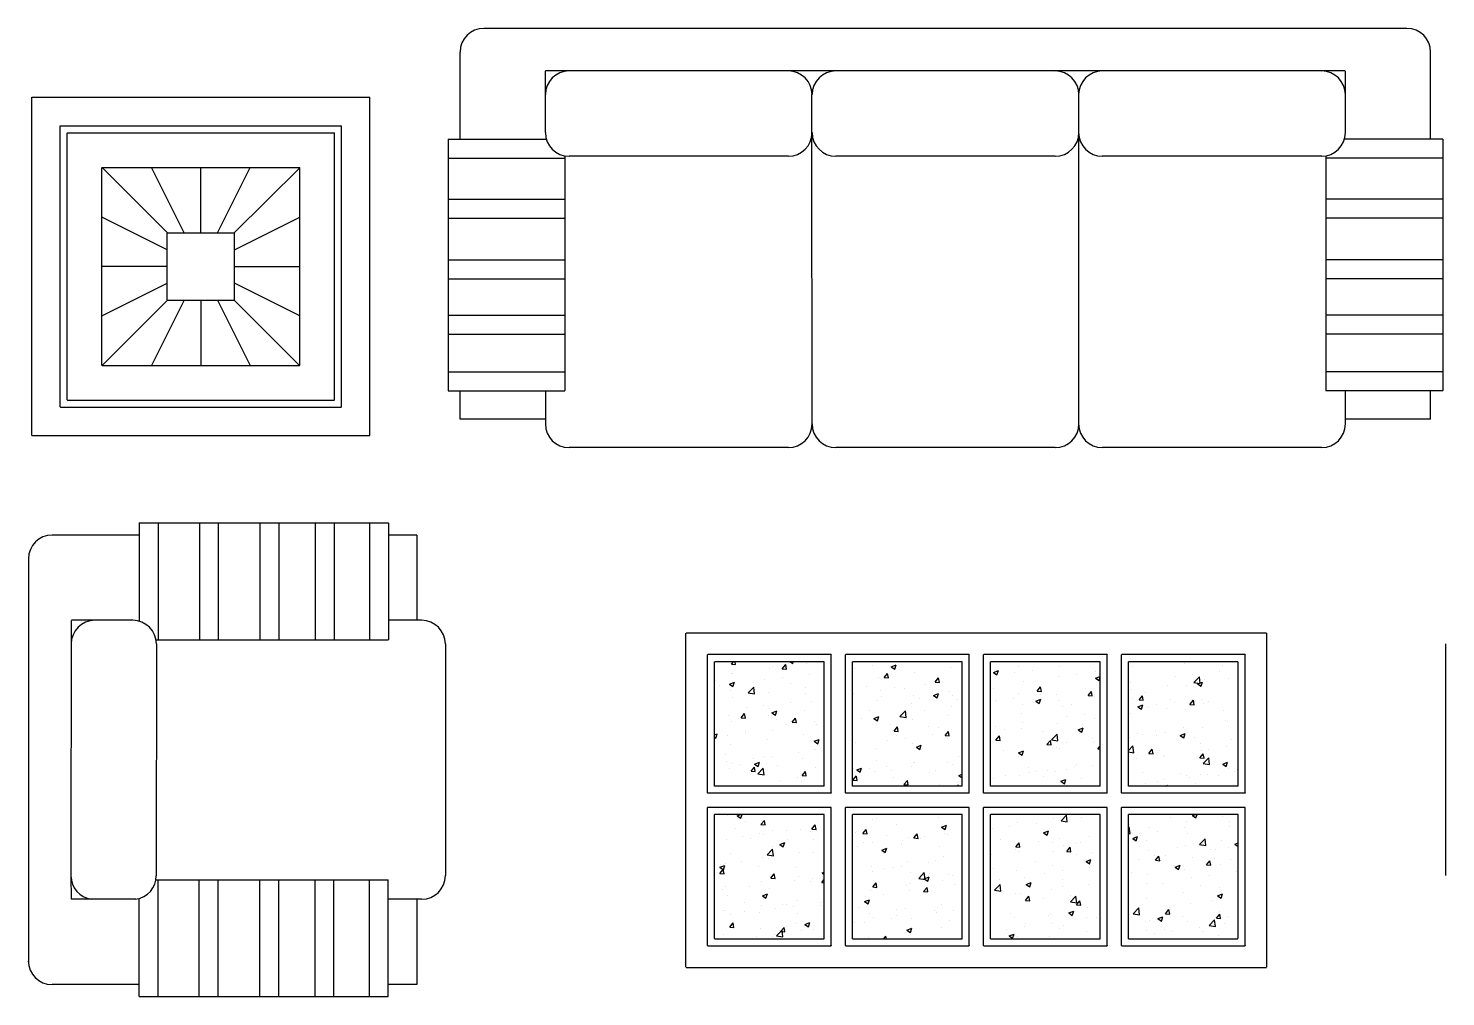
# Model space of a CAD drawing. Header units: inches. Extents: x 4.9 to 47.4, y 12.3 to 37.1.
# Drawn here: x 10.372 to 13.364, y 28.457 to 30.501 of the extents above; entities that cross this region are included whole.
import ezdxf

# ---------------------------------------------------------------- set-up
doc = ezdxf.new("R2010")
doc.units = ezdxf.units.IN
doc.header["$MEASUREMENT"] = 0
doc.layers.add('02', color=2, linetype='Continuous')
doc.layers.add('4', color=4, linetype='Continuous')

msp = doc.modelspace()

# ---------------------------------------------------------------- linework, layer by layer
at = {"layer": '02'}
for p, q in [((13.1515, 30.4114), (11.4631, 30.4114)), ((11.4636, 30.4114), (11.4631, 30.4109)), ((11.4631, 30.2814), (11.4631, 30.4109)), ((12.5394, 30.4109), (12.5389, 30.4114)), ((13.102, 30.4109), (13.1015, 30.4114)), ((13.152, 30.2814), (13.152, 30.4109)), ((12.0257, 30.2814), (12.0257, 30.3614)), ((12.5889, 30.3614), (12.5889, 29.6664)), ((10.4387, 30.2953), (10.4392, 30.2958)), ((10.4387, 29.7022), (10.4387, 30.2953)), ((10.4392, 30.2958), (11.0322, 30.2958)), ((11.0322, 30.2958), (11.0327, 30.2953)), ((11.0327, 29.7022), (11.0327, 30.2953)), ((12.0262, 29.6664), (12.0257, 30.2814)), ((10.4537, 30.2803), (10.4542, 30.2808)), ((10.4537, 29.7172), (10.4537, 30.2803)), ((10.4542, 30.2808), (11.0172, 30.2808)), ((11.0172, 30.2808), (11.0177, 30.2803)), ((11.0177, 29.7172), (11.0177, 30.2803)), ((11.2576, 30.2675), (11.4651, 30.2675)), ((11.2576, 30.2675), (11.2576, 29.7369)), ((13.3576, 30.2675), (13.1501, 30.2675)), ((13.3576, 30.2675), (13.3576, 29.7369)), ((11.2581, 30.2275), (11.5049, 30.2275)), ((11.5044, 30.2321), (11.5044, 29.7369)), ((11.9762, 30.2314), (11.5131, 30.2314)), ((12.5394, 30.2314), (12.0762, 30.2314)), ((13.102, 30.2314), (12.6389, 30.2314)), ((13.1107, 30.2321), (13.1107, 29.7369)), ((13.3576, 30.2275), (13.1107, 30.2275)), ((10.5267, 30.2073), (10.5272, 30.2078)), ((10.5267, 29.7902), (10.5267, 30.2073)), ((10.5272, 30.2078), (10.9443, 30.2078)), ((10.6653, 30.0697), (10.5272, 30.2078)), ((10.7005, 30.0697), (10.6314, 30.2078)), ((10.7357, 30.0697), (10.7357, 30.2078)), ((10.7709, 30.0697), (10.84, 30.2078)), ((10.8062, 30.0697), (10.9448, 30.2073)), ((10.9443, 30.2078), (10.9448, 30.2073)), ((10.9448, 29.7902), (10.9448, 30.2073)), ((11.2586, 30.1407), (11.5044, 30.1407)), ((13.3571, 30.1407), (13.1112, 30.1407)), ((10.6648, 30.034), (10.5267, 30.103)), ((10.8067, 30.034), (10.9448, 30.103)), ((11.2586, 30.1007), (11.5044, 30.1007)), ((13.3571, 30.1007), (13.1112, 30.1007)), ((10.6653, 30.0697), (10.6648, 30.0692)), ((10.6648, 29.9283), (10.6648, 30.0692)), ((10.6653, 30.0697), (10.8062, 30.0697)), ((10.8067, 30.0692), (10.8062, 30.0697)), ((10.8067, 29.9283), (10.8067, 30.0692)), ((11.2586, 30.0128), (11.5044, 30.0128)), ((13.3571, 30.0128), (13.1112, 30.0128)), ((10.6648, 29.9988), (10.5267, 29.9988)), ((10.8067, 29.9988), (10.9448, 29.9988)), ((10.5267, 29.8945), (10.6648, 29.9635)), ((10.9448, 29.8945), (10.8067, 29.9635)), ((11.2586, 29.9728), (11.5044, 29.9728)), ((13.3571, 29.9728), (13.1112, 29.9728)), ((10.5272, 29.7897), (10.6653, 29.9278)), ((10.7005, 29.9278), (10.6314, 29.7897)), ((10.6648, 29.9283), (10.6653, 29.9278)), ((10.6653, 29.9278), (10.8062, 29.9278)), ((10.7357, 29.9278), (10.7357, 29.7897)), ((10.7709, 29.9278), (10.84, 29.7897)), ((10.8062, 29.9278), (10.8067, 29.9283)), ((10.9443, 29.7897), (10.8062, 29.9278)), ((11.2586, 29.8961), (11.5044, 29.8961)), ((13.3571, 29.8961), (13.1112, 29.8961)), ((11.2586, 29.8561), (11.5044, 29.8561)), ((13.3571, 29.8561), (13.1112, 29.8561)), ((10.5272, 29.7897), (10.5267, 29.7902)), ((10.5272, 29.7897), (10.9443, 29.7897)), ((10.9448, 29.7902), (10.9443, 29.7897)), ((11.2586, 29.7764), (11.5044, 29.7764)), ((13.3571, 29.7764), (13.1112, 29.7764)), ((10.4542, 29.7167), (10.4537, 29.7172)), ((10.4542, 29.7167), (11.0172, 29.7167)), ((11.0177, 29.7172), (11.0172, 29.7167)), ((11.2576, 29.7369), (11.2581, 29.7364)), ((11.2581, 29.7364), (11.5039, 29.7364)), ((11.4631, 29.7364), (11.4631, 29.6664)), ((11.5039, 29.7364), (11.5044, 29.7369)), ((13.1112, 29.7364), (13.1107, 29.7369)), ((13.3571, 29.7364), (13.1112, 29.7364)), ((13.152, 29.6664), (13.152, 29.7364)), ((13.3576, 29.7369), (13.3571, 29.7364)), ((10.4392, 29.7017), (10.4387, 29.7022)), ((10.4392, 29.7017), (11.0322, 29.7017)), ((11.0327, 29.7022), (11.0322, 29.7017)), ((11.9762, 29.6164), (11.5131, 29.6164)), ((12.5394, 29.6164), (12.0762, 29.6164)), ((13.102, 29.6164), (12.6389, 29.6164)), ((10.6058, 29.4575), (11.1314, 29.4575)), ((10.6058, 29.4575), (10.6058, 29.25)), ((10.6458, 29.4575), (10.6458, 29.2106)), ((10.7326, 29.457), (10.7326, 29.2111)), ((10.7726, 29.457), (10.7726, 29.2111)), ((10.8605, 29.457), (10.8605, 29.2111)), ((10.9005, 29.457), (10.9005, 29.2111)), ((10.9771, 29.457), (10.9771, 29.2111)), ((11.0171, 29.457), (11.0171, 29.2111)), ((11.0919, 29.457), (11.0919, 29.2111)), ((11.1314, 29.4575), (11.1319, 29.457)), ((11.1319, 29.457), (11.1319, 29.2111)), ((10.4619, 29.2514), (10.4615, 28.7125)), ((10.5919, 29.2519), (10.4624, 29.2519)), ((11.2019, 29.2519), (11.1319, 29.2519)), ((10.6411, 29.2106), (11.1314, 29.2106)), ((11.1319, 29.2111), (11.1314, 29.2106)), ((10.4624, 29.2019), (10.4619, 29.2014)), ((10.6419, 29.2019), (10.6415, 28.7125)), ((11.2519, 29.2019), (11.2519, 28.713)), ((11.8054, 29.179), (11.8059, 29.1795)), ((11.8054, 28.8875), (11.8054, 29.179)), ((12.0662, 29.1795), (11.8059, 29.1795)), ((12.0662, 29.1795), (12.0667, 29.179)), ((12.0667, 28.8875), (12.0667, 29.179)), ((12.0972, 29.1795), (12.0967, 29.179)), ((12.0967, 28.8875), (12.0967, 29.179)), ((12.3576, 29.1795), (12.0972, 29.1795)), ((12.3576, 29.1795), (12.3581, 29.179)), ((12.3581, 28.8875), (12.3581, 29.179)), ((12.3886, 29.1795), (12.3881, 29.179)), ((12.3881, 28.8875), (12.3881, 29.179)), ((12.6489, 29.1795), (12.3886, 29.1795)), ((12.6489, 29.1795), (12.6494, 29.179)), ((12.6494, 28.8875), (12.6494, 29.179)), ((12.6794, 29.179), (12.6799, 29.1795)), ((12.6794, 28.8875), (12.6794, 29.179)), ((12.9402, 29.1795), (12.6799, 29.1795)), ((12.9402, 29.1795), (12.9407, 29.179)), ((12.9407, 28.8875), (12.9407, 29.179)), ((13.3637, 29.2019), (13.3637, 28.713)), ((11.8204, 29.164), (11.8209, 29.1645)), ((11.8204, 28.902), (11.8204, 29.164)), ((12.0517, 29.1645), (11.8209, 29.1645)), ((11.8557, 29.1591), (11.8602, 29.1645)), ((11.8557, 29.1591), (11.8646, 29.1583)), ((11.8646, 29.1583), (11.8635, 29.1645)), ((11.9368, 29.1502), (11.9368, 29.1502)), ((11.9431, 29.1546), (11.9431, 29.1546)), ((11.9633, 29.1497), (11.9705, 29.1583)), ((11.9633, 29.1497), (11.9722, 29.1489)), ((11.9722, 29.1489), (11.9705, 29.1583)), ((11.9794, 29.1645), (11.9852, 29.1606)), ((11.9852, 29.1606), (11.9865, 29.1645)), ((12.0138, 29.1607), (12.0138, 29.1607)), ((12.0517, 28.902), (12.0517, 29.1645)), ((12.1117, 28.902), (12.1117, 29.1645)), ((12.3431, 29.1645), (12.1117, 29.1645)), ((12.1153, 29.151), (12.1153, 29.151)), ((12.1528, 29.1559), (12.1528, 29.1559)), ((12.1933, 29.1536), (12.2038, 29.1576)), ((12.1933, 29.1536), (12.2008, 29.1486)), ((12.2008, 29.1486), (12.2038, 29.1576)), ((12.2096, 29.1634), (12.2096, 29.1634)), ((12.3184, 29.1518), (12.3184, 29.1518)), ((12.3431, 28.902), (12.3431, 29.1645)), ((12.4031, 28.902), (12.4031, 29.1645)), ((12.6344, 29.1645), (12.4031, 29.1645)), ((12.4089, 29.1416), (12.4194, 29.1456)), ((12.4163, 29.1365), (12.4194, 29.1456)), ((12.4617, 29.1552), (12.4617, 29.1552)), ((12.4915, 29.1466), (12.4915, 29.1466)), ((12.5484, 29.1541), (12.5484, 29.1541)), ((12.6252, 29.1445), (12.6252, 29.1445)), ((12.6344, 28.902), (12.6344, 29.1645)), ((12.6944, 28.902), (12.6944, 29.1645)), ((12.9252, 29.1645), (12.6944, 29.1645)), ((12.7022, 29.1551), (12.7022, 29.1551)), ((12.7315, 29.1641), (12.7315, 29.1641)), ((12.8116, 29.1607), (12.8116, 29.1607)), ((12.8871, 29.1447), (12.8871, 29.1447)), ((12.8916, 29.1573), (12.8916, 29.1573)), ((12.9257, 28.902), (12.9257, 29.164)), ((11.8215, 29.1247), (11.8215, 29.1247)), ((11.8517, 29.1172), (11.8622, 29.1213)), ((11.8517, 29.1172), (11.8592, 29.1122)), ((11.8556, 29.1396), (11.8556, 29.1396)), ((11.8589, 29.1389), (11.8589, 29.1389)), ((11.8592, 29.1122), (11.8622, 29.1213)), ((11.9015, 29.1213), (11.9015, 29.1213)), ((11.9262, 29.1261), (11.9262, 29.1261)), ((11.9637, 29.1311), (11.9637, 29.1311)), ((11.9816, 29.1179), (11.9816, 29.1179)), ((12.0205, 29.1385), (12.0205, 29.1385)), ((12.1657, 29.1316), (12.1657, 29.1316)), ((12.1785, 29.1309), (12.1857, 29.1395)), ((12.1785, 29.1309), (12.1874, 29.1301)), ((12.1874, 29.1301), (12.1857, 29.1395)), ((12.2427, 29.1422), (12.2427, 29.1422)), ((12.2649, 29.1167), (12.2649, 29.1167)), ((12.286, 29.1215), (12.2933, 29.1301)), ((12.286, 29.1215), (12.295, 29.1207)), ((12.2868, 29.1252), (12.2868, 29.1252)), ((12.295, 29.1207), (12.2933, 29.1301)), ((12.3024, 29.1217), (12.3024, 29.1217)), ((12.4089, 29.1416), (12.4163, 29.1366)), ((12.454, 29.1416), (12.454, 29.1416)), ((12.4715, 29.1237), (12.4715, 29.1237)), ((12.4977, 29.1223), (12.4977, 29.1223)), ((12.5473, 29.1333), (12.5473, 29.1333)), ((12.5852, 29.1373), (12.5852, 29.1373)), ((12.6244, 29.1296), (12.6344, 29.1334)), ((12.6244, 29.1296), (12.6319, 29.1245)), ((12.6319, 29.1245), (12.6344, 29.1319)), ((12.698, 29.1198), (12.698, 29.1198)), ((12.7762, 29.1147), (12.7762, 29.1147)), ((12.7927, 29.1323), (12.7927, 29.1323)), ((12.8174, 29.1148), (12.8174, 29.1148)), ((12.8303, 29.1372), (12.8303, 29.1372)), ((12.8321, 29.1206), (12.8438, 29.1328)), ((12.8321, 29.1206), (12.8454, 29.1185)), ((12.84, 29.1176), (12.8505, 29.1216)), ((12.84, 29.1176), (12.8475, 29.1125)), ((12.8454, 29.1185), (12.8438, 29.1328)), ((12.8475, 29.1125), (12.8505, 29.1216)), ((12.8541, 29.126), (12.8541, 29.126)), ((12.9049, 29.1298), (12.9049, 29.1298)), ((11.8314, 29.1136), (11.8314, 29.1136)), ((11.8531, 29.1045), (11.8531, 29.1045)), ((11.8571, 29.089), (11.8571, 29.089)), ((11.8915, 29.0986), (11.9031, 29.1108)), ((11.8915, 29.0986), (11.9048, 29.0966)), ((11.9048, 29.0965), (11.9031, 29.1108)), ((11.935, 29.1002), (11.935, 29.1002)), ((12.012, 29.1108), (12.012, 29.1108)), ((12.0132, 29.0978), (12.0132, 29.0978)), ((12.1134, 29.0968), (12.1134, 29.0968)), ((12.1418, 29.1111), (12.1418, 29.1111)), ((12.1702, 29.1043), (12.1702, 29.1043)), ((12.1734, 29.091), (12.1734, 29.091)), ((12.1993, 29.1102), (12.1993, 29.1102)), ((12.2218, 29.1077), (12.2218, 29.1077)), ((12.2409, 29.0923), (12.2409, 29.0923)), ((12.2535, 29.0876), (12.2535, 29.0876)), ((12.2828, 29.0932), (12.2933, 29.0972)), ((12.2828, 29.0932), (12.2903, 29.0882)), ((12.2903, 29.0882), (12.2933, 29.0972)), ((12.3019, 29.1044), (12.3019, 29.1044)), ((12.3166, 29.1019), (12.3166, 29.1019)), ((12.3227, 29.0922), (12.3227, 29.0922)), ((12.4102, 29.1073), (12.4102, 29.1073)), ((12.4521, 29.0874), (12.4521, 29.0874)), ((12.4621, 29.0976), (12.4621, 29.0976)), ((12.4984, 29.0812), (12.5089, 29.0852)), ((12.5012, 29.1026), (12.5084, 29.1113)), ((12.5012, 29.1026), (12.5102, 29.1019)), ((12.5059, 29.0761), (12.5089, 29.0852)), ((12.5102, 29.1018), (12.5084, 29.1113)), ((12.5089, 29.0949), (12.5089, 29.0949)), ((12.5421, 29.0942), (12.5421, 29.0942)), ((12.6036, 29.1074), (12.6036, 29.1074)), ((12.6088, 29.0932), (12.616, 29.1019)), ((12.6088, 29.0932), (12.6178, 29.0924)), ((12.6178, 29.0924), (12.616, 29.1018)), ((12.6222, 29.0908), (12.6222, 29.0908)), ((12.6234, 29.0946), (12.6234, 29.0946)), ((12.7004, 29.1051), (12.7004, 29.1051)), ((12.7023, 29.0875), (12.7023, 29.0875)), ((12.7164, 29.0838), (12.7236, 29.0924)), ((12.7254, 29.083), (12.7236, 29.0924)), ((12.7299, 29.0998), (12.7299, 29.0998)), ((12.8476, 29.0855), (12.8476, 29.0855)), ((11.8765, 29.0463), (11.8837, 29.0549)), ((11.8855, 29.0455), (11.8837, 29.0549)), ((11.8867, 29.0669), (11.8867, 29.0669)), ((11.9243, 29.0719), (11.9243, 29.0719)), ((11.9369, 29.0651), (11.9369, 29.0651)), ((11.9412, 29.0568), (11.9517, 29.0609)), ((11.9412, 29.0568), (11.9487, 29.0518)), ((11.9487, 29.0518), (11.9517, 29.0609)), ((11.9811, 29.0794), (11.9811, 29.0794)), ((12.0102, 29.0608), (12.0102, 29.0608)), ((12.0244, 29.0801), (12.0244, 29.0801)), ((12.0516, 29.0738), (12.0517, 29.074)), ((12.0516, 29.0738), (12.0517, 29.0738)), ((12.1478, 29.0622), (12.1478, 29.0622)), ((12.1638, 29.0817), (12.1638, 29.0817)), ((12.2116, 29.049), (12.2233, 29.0611)), ((12.225, 29.0469), (12.2233, 29.0611)), ((12.2254, 29.0576), (12.2254, 29.0576)), ((12.2353, 29.0772), (12.2353, 29.0772)), ((12.263, 29.0625), (12.263, 29.0625)), ((12.3198, 29.07), (12.3198, 29.07)), ((12.3335, 29.0842), (12.3335, 29.0842)), ((12.4136, 29.0808), (12.4136, 29.0808)), ((12.4145, 29.0825), (12.4145, 29.0825)), ((12.4675, 29.0548), (12.4675, 29.0548)), ((12.4697, 29.0737), (12.4697, 29.0737)), ((12.4937, 29.0775), (12.4937, 29.0775)), ((12.4984, 29.0812), (12.5059, 29.0762)), ((12.5455, 29.0833), (12.5455, 29.0833)), ((12.555, 29.0698), (12.555, 29.0698)), ((12.5738, 29.0741), (12.5738, 29.0741)), ((12.6986, 29.0552), (12.6986, 29.0552)), ((12.714, 29.0692), (12.7245, 29.0732)), ((12.714, 29.0692), (12.7214, 29.0641)), ((12.7164, 29.0838), (12.7254, 29.083)), ((12.7214, 29.0641), (12.7245, 29.0732)), ((12.7339, 29.0673), (12.7339, 29.0673)), ((12.7533, 29.0731), (12.7533, 29.0731)), ((12.7744, 29.0648), (12.7744, 29.0648)), ((12.7823, 29.0841), (12.7823, 29.0841)), ((12.7908, 29.078), (12.7908, 29.078)), ((12.814, 29.0639), (12.814, 29.0639)), ((12.824, 29.0744), (12.8312, 29.083)), ((12.824, 29.0744), (12.8329, 29.0736)), ((12.8329, 29.0736), (12.8312, 29.083)), ((12.8523, 29.0761), (12.8523, 29.0761)), ((12.8624, 29.0807), (12.8624, 29.0807)), ((12.894, 29.0605), (12.894, 29.0605)), ((11.8494, 29.0501), (11.8494, 29.0501)), ((11.8552, 29.039), (11.8552, 29.039)), ((11.8717, 29.045), (11.8717, 29.045)), ((11.8765, 29.0463), (11.8855, 29.0455)), ((11.9332, 29.0503), (11.9332, 29.0503)), ((11.9518, 29.0417), (11.9518, 29.0417)), ((11.9728, 29.0322), (11.9728, 29.0322)), ((11.9841, 29.0369), (11.9913, 29.0455)), ((11.9841, 29.0369), (11.9931, 29.0361)), ((11.9931, 29.0361), (11.9913, 29.0455)), ((12.0318, 29.0383), (12.0318, 29.0383)), ((12.0363, 29.0327), (12.0363, 29.0327)), ((12.1119, 29.0349), (12.1119, 29.0349)), ((12.1307, 29.0451), (12.1307, 29.0451)), ((12.1568, 29.0448), (12.1673, 29.0489)), ((12.1568, 29.0448), (12.1643, 29.0398)), ((12.162, 29.0318), (12.162, 29.0318)), ((12.1643, 29.0398), (12.1673, 29.0488)), ((12.192, 29.0315), (12.192, 29.0315)), ((12.1993, 29.0181), (12.2065, 29.0267)), ((12.2082, 29.0173), (12.2065, 29.0267)), ((12.2116, 29.049), (12.225, 29.0469)), ((12.239, 29.0423), (12.239, 29.0423)), ((12.2721, 29.0281), (12.2721, 29.0281)), ((12.2925, 29.0247), (12.2925, 29.0247)), ((12.3148, 29.0519), (12.3148, 29.0519)), ((12.4126, 29.0283), (12.4126, 29.0283)), ((12.4694, 29.0357), (12.4694, 29.0357)), ((12.5437, 29.0334), (12.5437, 29.0334)), ((12.5642, 29.0482), (12.5642, 29.0482)), ((12.5879, 29.0208), (12.5984, 29.0248)), ((12.5954, 29.0158), (12.5984, 29.0248)), ((12.6017, 29.0531), (12.6017, 29.0531)), ((12.6216, 29.0446), (12.6216, 29.0446)), ((12.8112, 29.0253), (12.8112, 29.0253)), ((12.8504, 29.0261), (12.8504, 29.0261)), ((12.8987, 29.0403), (12.8987, 29.0403)), ((12.9029, 29.0388), (12.9029, 29.0388)), ((11.8204, 29.0105), (11.8257, 29.0125)), ((11.8204, 29.0049), (11.8227, 29.0034)), ((11.8227, 29.0034), (11.8257, 29.0125)), ((11.8472, 29.0078), (11.8472, 29.0078)), ((11.8848, 29.0127), (11.8848, 29.0127)), ((11.8853, 29.0172), (11.8853, 29.0172)), ((11.9313, 29.0004), (11.9313, 29.0004)), ((11.9416, 29.0202), (11.9416, 29.0202)), ((12.0083, 29.0109), (12.0083, 29.0109)), ((12.0308, 28.9964), (12.0413, 29.0005)), ((12.0308, 28.9964), (12.0382, 28.9914)), ((12.0382, 28.9914), (12.0413, 29.0005)), ((12.1176, 28.9947), (12.1176, 28.9947)), ((12.186, 28.9984), (12.186, 28.9984)), ((12.1993, 29.0181), (12.2082, 29.0173)), ((12.2051, 29.0097), (12.2051, 29.0097)), ((12.2235, 29.0034), (12.2235, 29.0034)), ((12.2803, 29.0108), (12.2803, 29.0108)), ((12.3069, 29.0086), (12.3141, 29.0173)), ((12.3069, 29.0086), (12.3158, 29.0079)), ((12.313, 29.002), (12.313, 29.002)), ((12.3158, 29.0078), (12.3141, 29.0172)), ((12.4144, 28.9992), (12.4217, 29.0078)), ((12.4144, 28.9992), (12.4234, 28.9984)), ((12.4234, 28.9984), (12.4217, 29.0078)), ((12.4322, 29.0214), (12.4322, 29.0214)), ((12.4679, 29.0238), (12.4679, 29.0238)), ((12.5123, 29.018), (12.5123, 29.018)), ((12.522, 28.9898), (12.5293, 28.9984)), ((12.531, 28.989), (12.5293, 28.9984)), ((12.5318, 28.9993), (12.5435, 29.0115)), ((12.5318, 28.9993), (12.5451, 28.9972)), ((12.5451, 28.9972), (12.5435, 29.0115)), ((12.5879, 29.0208), (12.5954, 29.0158)), ((12.5924, 29.0146), (12.5924, 29.0146)), ((12.6191, 29.0015), (12.6191, 29.0015)), ((12.6197, 28.9947), (12.6197, 28.9947)), ((12.6968, 29.0053), (12.6968, 29.0053)), ((12.7138, 29.0139), (12.7138, 29.0139)), ((12.7237, 29.0103), (12.7237, 29.0103)), ((12.7513, 29.0189), (12.7513, 29.0189)), ((12.7525, 29.0078), (12.7525, 29.0078)), ((12.7725, 29.0149), (12.7725, 29.0149)), ((12.8035, 29.0088), (12.814, 29.0128)), ((12.8035, 29.0088), (12.811, 29.0038)), ((12.811, 29.0037), (12.814, 29.0128)), ((12.8326, 29.0044), (12.8326, 29.0044)), ((12.9126, 29.0011), (12.9126, 29.0011)), ((11.8425, 28.9684), (11.8425, 28.9684)), ((11.8534, 28.9891), (11.8534, 28.9891)), ((11.9226, 28.965), (11.9226, 28.965)), ((11.9426, 28.9647), (11.9426, 28.9647)), ((11.9969, 28.9735), (11.9969, 28.9735)), ((12.0301, 28.9797), (12.0301, 28.9797)), ((12.0344, 28.9785), (12.0344, 28.9785)), ((12.1602, 28.9818), (12.1602, 28.9818)), ((12.2372, 28.9924), (12.2372, 28.9924)), ((12.2463, 28.9844), (12.2568, 28.9885)), ((12.2463, 28.9844), (12.2538, 28.9794)), ((12.2538, 28.9794), (12.2568, 28.9885)), ((12.43, 28.9766), (12.43, 28.9766)), ((12.4613, 28.9653), (12.4613, 28.9653)), ((12.4619, 28.9724), (12.4724, 28.9765)), ((12.4619, 28.9724), (12.4694, 28.9674)), ((12.4661, 28.9739), (12.4661, 28.9739)), ((12.4694, 28.9674), (12.4724, 28.9764)), ((12.522, 28.9898), (12.531, 28.989)), ((12.5247, 28.989), (12.5247, 28.989)), ((12.5418, 28.9835), (12.5418, 28.9835)), ((12.5488, 28.9803), (12.5488, 28.9803)), ((12.5623, 28.994), (12.5623, 28.994)), ((12.6296, 28.9804), (12.6344, 28.9861)), ((12.6296, 28.9804), (12.6344, 28.98)), ((12.6944, 28.9771), (12.7036, 28.9867)), ((12.6944, 28.9741), (12.7052, 28.9724)), ((12.7052, 28.9724), (12.7036, 28.9866)), ((12.7372, 28.971), (12.7444, 28.9796)), ((12.7372, 28.971), (12.7462, 28.9702)), ((12.7462, 28.9702), (12.7444, 28.9796)), ((12.7597, 28.9774), (12.7597, 28.9774)), ((12.7687, 28.9672), (12.7687, 28.9672)), ((12.7707, 28.9649), (12.7707, 28.9649)), ((12.8448, 28.9616), (12.852, 28.9702)), ((12.8472, 28.9924), (12.8472, 28.9924)), ((12.8486, 28.9762), (12.8486, 28.9762)), ((12.8538, 28.9608), (12.852, 28.9702)), ((12.8634, 28.9797), (12.8634, 28.9797)), ((12.901, 28.9846), (12.901, 28.9846)), ((12.9256, 28.9868), (12.9256, 28.9868)), ((11.8453, 28.9536), (11.8453, 28.9536)), ((11.8516, 28.9392), (11.8516, 28.9392)), ((11.8552, 28.9497), (11.8552, 28.9497)), ((11.8741, 28.9482), (11.8741, 28.9482)), ((11.8973, 28.9335), (11.9045, 28.9421)), ((11.9021, 28.961), (11.9021, 28.961)), ((11.9063, 28.9327), (11.9045, 28.9421)), ((11.9047, 28.9481), (11.9152, 28.9521)), ((11.9047, 28.9481), (11.9122, 28.943)), ((11.9114, 28.9277), (11.923, 28.9399)), ((11.9122, 28.943), (11.9152, 28.9521)), ((11.9247, 28.9256), (11.923, 28.9398)), ((11.9295, 28.9504), (11.9295, 28.9504)), ((11.9542, 28.9449), (11.9542, 28.9449)), ((12.0065, 28.961), (12.0065, 28.961)), ((12.0343, 28.9415), (12.0343, 28.9415)), ((12.1143, 28.9381), (12.1143, 28.9381)), ((12.1203, 28.9361), (12.1308, 28.9401)), ((12.1203, 28.9361), (12.1278, 28.931)), ((12.1278, 28.931), (12.1308, 28.9401)), ((12.1465, 28.9393), (12.1465, 28.9393)), ((12.1628, 28.9549), (12.1628, 28.9549)), ((12.1841, 28.9442), (12.1841, 28.9442)), ((12.1944, 28.9347), (12.1944, 28.9347)), ((12.2354, 28.9425), (12.2354, 28.9425)), ((12.2409, 28.9517), (12.2409, 28.9517)), ((12.2429, 28.9515), (12.2429, 28.9515)), ((12.2863, 28.9352), (12.2863, 28.9352)), ((12.3112, 28.9521), (12.3112, 28.9521)), ((12.3229, 28.9481), (12.3229, 28.9481)), ((12.3356, 28.9641), (12.3356, 28.9641)), ((12.4831, 28.9413), (12.4831, 28.9413)), ((12.5228, 28.9348), (12.5228, 28.9348)), ((12.5631, 28.9379), (12.5631, 28.9379)), ((12.5796, 28.9423), (12.5796, 28.9423)), ((12.5847, 28.9473), (12.5847, 28.9473)), ((12.6179, 28.9448), (12.6179, 28.9448)), ((12.6949, 28.9553), (12.6949, 28.9553)), ((12.7119, 28.9597), (12.7119, 28.9597)), ((12.8448, 28.9616), (12.8538, 28.9608)), ((12.852, 28.9497), (12.8637, 28.9618)), ((12.852, 28.9497), (12.8653, 28.9476)), ((12.8653, 28.9476), (12.8637, 28.9618)), ((12.893, 28.9484), (12.9035, 28.9524)), ((12.893, 28.9484), (12.9005, 28.9434)), ((12.9005, 28.9433), (12.9035, 28.9524)), ((12.9044, 28.9399), (12.9044, 28.9399)), ((12.9238, 28.9368), (12.9238, 28.9368)), ((11.8973, 28.9335), (11.9063, 28.9327)), ((11.9114, 28.9277), (11.9247, 28.9256)), ((11.9574, 28.9144), (11.9574, 28.9144)), ((11.995, 28.9193), (11.995, 28.9193)), ((12.0047, 28.911), (12.0047, 28.911)), ((12.0049, 28.9241), (12.0121, 28.9327)), ((12.0049, 28.9241), (12.0139, 28.9233)), ((12.0139, 28.9233), (12.0121, 28.9327)), ((12.1125, 28.9146), (12.1197, 28.9233)), ((12.1125, 28.9146), (12.1215, 28.9139)), ((12.1215, 28.9138), (12.1197, 28.9232)), ((12.1584, 28.9319), (12.1584, 28.9319)), ((12.1989, 28.9202), (12.1989, 28.9202)), ((12.2201, 28.9052), (12.2273, 28.9138)), ((12.2201, 28.9052), (12.229, 28.9044)), ((12.229, 28.9044), (12.2273, 28.9138)), ((12.2745, 28.9313), (12.2745, 28.9313)), ((12.2961, 28.905), (12.2961, 28.905)), ((12.3337, 28.9099), (12.3337, 28.9099)), ((12.3359, 28.924), (12.3431, 28.9268)), ((12.3359, 28.924), (12.3431, 28.9192)), ((12.4098, 28.9173), (12.4098, 28.9173)), ((12.4346, 28.9246), (12.4346, 28.9246)), ((12.4643, 28.9239), (12.4643, 28.9239)), ((12.4852, 28.9299), (12.4852, 28.9299)), ((12.4972, 28.9323), (12.4972, 28.9323)), ((12.5147, 28.9212), (12.5147, 28.9212)), ((12.54, 28.9335), (12.54, 28.9335)), ((12.5514, 28.912), (12.5619, 28.9161)), ((12.5514, 28.912), (12.5589, 28.907)), ((12.5589, 28.907), (12.5619, 28.916)), ((12.5948, 28.9178), (12.5948, 28.9178)), ((12.7233, 28.9312), (12.7233, 28.9312)), ((12.7292, 28.908), (12.7292, 28.908)), ((12.7549, 28.911), (12.7549, 28.911)), ((12.7689, 28.915), (12.7689, 28.915)), ((12.8034, 28.9278), (12.8034, 28.9278)), ((12.817, 28.9249), (12.817, 28.9249)), ((12.824, 28.9205), (12.824, 28.9205)), ((12.835, 28.9076), (12.835, 28.9076)), ((12.8468, 28.9263), (12.8468, 28.9263)), ((12.8615, 28.9254), (12.8615, 28.9254)), ((12.8834, 28.9244), (12.8834, 28.9244)), ((12.9183, 28.9329), (12.9183, 28.9329)), ((11.8059, 28.887), (11.8054, 28.8875)), ((12.0662, 28.887), (11.8059, 28.887)), ((12.0517, 28.902), (11.8204, 28.902)), ((12.0667, 28.8875), (12.0662, 28.887)), ((12.0967, 28.8875), (12.0972, 28.887)), ((12.3576, 28.887), (12.0972, 28.887)), ((12.3431, 28.902), (12.1117, 28.902)), ((12.3093, 28.9021), (12.3093, 28.9021)), ((12.3223, 28.9023), (12.3223, 28.9023)), ((12.3329, 28.902), (12.3349, 28.9044)), ((12.3353, 28.902), (12.3349, 28.9044)), ((12.3576, 28.887), (12.3581, 28.8875)), ((12.3881, 28.8875), (12.3886, 28.887)), ((12.6489, 28.887), (12.3886, 28.887)), ((12.6344, 28.902), (12.4031, 28.902)), ((12.6489, 28.887), (12.6494, 28.8875)), ((12.6799, 28.887), (12.6794, 28.8875)), ((12.9402, 28.887), (12.6799, 28.887)), ((12.9257, 28.902), (12.6944, 28.902)), ((12.7723, 28.902), (12.7775, 28.904)), ((12.7768, 28.902), (12.7775, 28.904)), ((12.9151, 28.9043), (12.9151, 28.9043)), ((12.9407, 28.8875), (12.9402, 28.887)), ((11.8059, 28.857), (11.8054, 28.8565)), ((11.8054, 28.5651), (11.8054, 28.8565)), ((12.0662, 28.857), (11.8059, 28.857)), ((12.0662, 28.857), (12.0667, 28.8565)), ((12.0667, 28.5651), (12.0667, 28.8565)), ((12.0972, 28.857), (12.0967, 28.8565)), ((12.0967, 28.5651), (12.0967, 28.8565)), ((12.3576, 28.857), (12.0972, 28.857)), ((12.3576, 28.857), (12.3581, 28.8565)), ((12.3581, 28.5651), (12.3581, 28.8565)), ((12.3886, 28.857), (12.3881, 28.8565)), ((12.3881, 28.5651), (12.3881, 28.8565)), ((12.6489, 28.857), (12.3886, 28.857)), ((12.6489, 28.857), (12.6494, 28.8565)), ((12.6494, 28.5651), (12.6494, 28.8565)), ((12.6799, 28.857), (12.6794, 28.8565)), ((12.6794, 28.5651), (12.6794, 28.8565)), ((12.9402, 28.857), (12.6799, 28.857)), ((12.9402, 28.857), (12.9407, 28.8565)), ((12.9407, 28.5651), (12.9407, 28.8565)), ((12.0517, 28.842), (11.8204, 28.842)), ((11.8204, 28.5801), (11.8204, 28.842)), ((11.8479, 28.8393), (11.8479, 28.8393)), ((11.8682, 28.8393), (11.8754, 28.842)), ((11.8682, 28.8393), (11.8757, 28.8343)), ((11.8757, 28.8343), (11.8783, 28.842)), ((11.8849, 28.8272), (11.8849, 28.8272)), ((11.9181, 28.8206), (11.9254, 28.8293)), ((11.9181, 28.8206), (11.9271, 28.8199)), ((11.9271, 28.8198), (11.9254, 28.8292)), ((12.0257, 28.8112), (12.0329, 28.8198)), ((12.0347, 28.8104), (12.0329, 28.8198)), ((12.0517, 28.5796), (12.0517, 28.842)), ((12.1117, 28.5796), (12.1117, 28.842)), ((12.3431, 28.842), (12.1117, 28.842)), ((12.1547, 28.832), (12.1547, 28.832)), ((12.162, 28.8333), (12.162, 28.8333)), ((12.2046, 28.8198), (12.2046, 28.8198)), ((12.2921, 28.8348), (12.2921, 28.8348)), ((12.2994, 28.8153), (12.3099, 28.8193)), ((12.2994, 28.8153), (12.3068, 28.8102)), ((12.3068, 28.8102), (12.3099, 28.8193)), ((12.3431, 28.5796), (12.3431, 28.842)), ((12.6344, 28.842), (12.4031, 28.842)), ((12.4031, 28.5796), (12.4031, 28.842)), ((12.4439, 28.8165), (12.4439, 28.8165)), ((12.4606, 28.8241), (12.4606, 28.8241)), ((12.5007, 28.824), (12.5007, 28.824)), ((12.5364, 28.8337), (12.5364, 28.8337)), ((12.5517, 28.8284), (12.5634, 28.8405)), ((12.5517, 28.8284), (12.565, 28.8263)), ((12.565, 28.8263), (12.5634, 28.8405)), ((12.5954, 28.8364), (12.5954, 28.8364)), ((12.633, 28.8414), (12.633, 28.8414)), ((12.6344, 28.5796), (12.6344, 28.842)), ((12.9257, 28.842), (12.6944, 28.842)), ((12.6944, 28.5796), (12.6944, 28.842)), ((12.6944, 28.8141), (12.6959, 28.8157)), ((12.6957, 28.8204), (12.6957, 28.8204)), ((12.6976, 28.8015), (12.6959, 28.8157)), ((12.7377, 28.8151), (12.7377, 28.8151)), ((12.7832, 28.8354), (12.7832, 28.8354)), ((12.8156, 28.8264), (12.8156, 28.8264)), ((12.829, 28.8396), (12.8353, 28.842)), ((12.829, 28.8396), (12.8365, 28.8346)), ((12.8365, 28.8346), (12.839, 28.842)), ((12.8926, 28.837), (12.8926, 28.837)), ((12.9066, 28.8271), (12.9066, 28.8271)), ((12.9066, 28.8175), (12.9066, 28.8175)), ((12.9257, 28.5801), (12.9257, 28.842)), ((11.8461, 28.7894), (11.8461, 28.7894)), ((11.8635, 28.8121), (11.8635, 28.8121)), ((11.8785, 28.796), (11.8785, 28.796)), ((11.8951, 28.792), (11.8951, 28.792)), ((11.9161, 28.801), (11.9161, 28.801)), ((11.924, 28.8006), (11.924, 28.8006)), ((11.9436, 28.8087), (11.9436, 28.8087)), ((11.9729, 28.8085), (11.9729, 28.8085)), ((11.9752, 28.7886), (11.9752, 28.7886)), ((12.001, 28.8112), (12.001, 28.8112)), ((12.0237, 28.8053), (12.0237, 28.8053)), ((12.0257, 28.8112), (12.0347, 28.8104)), ((12.0297, 28.7897), (12.0297, 28.7897)), ((12.1171, 28.8048), (12.1171, 28.8048)), ((12.1333, 28.8018), (12.1405, 28.8104)), ((12.1333, 28.8018), (12.1423, 28.801)), ((12.1423, 28.801), (12.1405, 28.8104)), ((12.1838, 28.7986), (12.1838, 28.7986)), ((12.2172, 28.7867), (12.2172, 28.7867)), ((12.2299, 28.7927), (12.2299, 28.7927)), ((12.2409, 28.7924), (12.2481, 28.801)), ((12.2409, 28.7924), (12.2499, 28.7916)), ((12.2499, 28.7916), (12.2481, 28.801)), ((12.2548, 28.7916), (12.2548, 28.7916)), ((12.2639, 28.7952), (12.2639, 28.7952)), ((12.3057, 28.8023), (12.3057, 28.8023)), ((12.3116, 28.7991), (12.3116, 28.7991)), ((12.4063, 28.8116), (12.4063, 28.8116)), ((12.424, 28.7884), (12.424, 28.7884)), ((12.5041, 28.785), (12.5041, 28.785)), ((12.5149, 28.8033), (12.5254, 28.8073)), ((12.5149, 28.8033), (12.5224, 28.7982)), ((12.5224, 28.7982), (12.5254, 28.8073)), ((12.5483, 28.7903), (12.5483, 28.7903)), ((12.6125, 28.795), (12.6125, 28.795)), ((12.6944, 28.802), (12.6976, 28.8015)), ((12.703, 28.7912), (12.7135, 28.7953)), ((12.703, 28.7912), (12.7104, 28.7862)), ((12.7104, 28.7862), (12.7135, 28.7953)), ((12.7175, 28.8022), (12.7175, 28.8022)), ((12.7317, 28.7874), (12.7317, 28.7874)), ((12.755, 28.8071), (12.755, 28.8071)), ((12.8119, 28.8146), (12.8119, 28.8146)), ((12.8192, 28.8024), (12.8192, 28.8024)), ((12.8443, 28.7787), (12.856, 28.7909)), ((12.8577, 28.7766), (12.856, 28.7909)), ((12.8908, 28.787), (12.8908, 28.787)), ((11.8547, 28.7597), (11.8547, 28.7597)), ((11.9312, 28.7567), (11.9429, 28.7689)), ((11.9312, 28.7567), (11.9446, 28.7547)), ((11.9422, 28.7747), (11.9422, 28.7747)), ((11.9446, 28.7547), (11.9429, 28.7689)), ((11.9578, 28.7789), (11.9683, 28.7829)), ((11.9578, 28.7789), (11.9652, 28.7739)), ((11.9652, 28.7739), (11.9683, 28.7829)), ((11.9992, 28.7612), (11.9992, 28.7612)), ((12.0281, 28.7618), (12.0281, 28.7618)), ((12.1225, 28.7742), (12.1225, 28.7742)), ((12.1354, 28.7818), (12.1354, 28.7818)), ((12.1529, 28.7821), (12.1529, 28.7821)), ((12.1733, 28.7669), (12.1838, 28.7709)), ((12.1733, 28.7669), (12.1808, 28.7619)), ((12.1808, 28.7618), (12.1838, 28.7709)), ((12.2154, 28.7784), (12.2154, 28.7784)), ((12.2955, 28.775), (12.2955, 28.775)), ((12.4044, 28.7573), (12.4044, 28.7573)), ((12.4556, 28.7683), (12.4556, 28.7683)), ((12.4561, 28.7736), (12.4633, 28.7822)), ((12.4561, 28.7736), (12.465, 28.7728)), ((12.4588, 28.7741), (12.4588, 28.7741)), ((12.4612, 28.7648), (12.4612, 28.7648)), ((12.465, 28.7728), (12.4633, 28.7822)), ((12.5345, 28.7837), (12.5345, 28.7837)), ((12.5357, 28.7649), (12.5357, 28.7649)), ((12.556, 28.7773), (12.556, 28.7773)), ((12.5637, 28.7642), (12.5709, 28.7728)), ((12.5637, 28.7642), (12.5726, 28.7634)), ((12.5726, 28.7634), (12.5709, 28.7728)), ((12.5842, 28.7817), (12.5842, 28.7817)), ((12.5843, 28.7574), (12.5843, 28.7574)), ((12.5935, 28.7822), (12.5935, 28.7822)), ((12.6158, 28.7615), (12.6158, 28.7615)), ((12.7168, 28.7749), (12.7168, 28.7749)), ((12.7359, 28.7652), (12.7359, 28.7652)), ((12.7724, 28.7554), (12.7724, 28.7554)), ((12.7968, 28.7715), (12.7968, 28.7715)), ((12.8138, 28.7765), (12.8138, 28.7765)), ((12.8443, 28.7787), (12.8577, 28.7766)), ((12.8671, 28.7679), (12.8671, 28.7679)), ((12.8769, 28.7681), (12.8769, 28.7681)), ((12.9047, 28.7729), (12.9047, 28.7729)), ((12.9185, 28.7792), (12.9257, 28.782)), ((12.9185, 28.7792), (12.9257, 28.7744)), ((11.8313, 28.7172), (11.8386, 28.7258)), ((11.8317, 28.7305), (11.8422, 28.7346)), ((11.8317, 28.7305), (11.8392, 28.7255)), ((11.8337, 28.7359), (11.8337, 28.7359)), ((11.8403, 28.7164), (11.8386, 28.7258)), ((11.839, 28.7369), (11.839, 28.7369)), ((11.8392, 28.7255), (11.8422, 28.7345)), ((11.8443, 28.7394), (11.8443, 28.7394)), ((11.8766, 28.7418), (11.8766, 28.7418)), ((11.9137, 28.7325), (11.9137, 28.7325)), ((11.9222, 28.7507), (11.9222, 28.7507)), ((11.9334, 28.7493), (11.9334, 28.7493)), ((11.9938, 28.7291), (11.9938, 28.7291)), ((12.1511, 28.7322), (12.1511, 28.7322)), ((12.1778, 28.7275), (12.1778, 28.7275)), ((12.1984, 28.7303), (12.1984, 28.7303)), ((12.2153, 28.7324), (12.2153, 28.7324)), ((12.2281, 28.7427), (12.2281, 28.7427)), ((12.2721, 28.7399), (12.2721, 28.7399)), ((12.2859, 28.7453), (12.2859, 28.7453)), ((12.3039, 28.7523), (12.3039, 28.7523)), ((12.4093, 28.7274), (12.4093, 28.7274)), ((12.4968, 28.7424), (12.4968, 28.7424)), ((12.5327, 28.7338), (12.5327, 28.7338)), ((12.6045, 28.7429), (12.615, 28.7469)), ((12.6045, 28.7429), (12.6119, 28.7378)), ((12.6106, 28.745), (12.6106, 28.745)), ((12.6109, 28.7305), (12.6109, 28.7305)), ((12.6119, 28.7378), (12.615, 28.7469)), ((12.7156, 28.748), (12.7156, 28.748)), ((12.7484, 28.7547), (12.7484, 28.7547)), ((12.7513, 28.7453), (12.7585, 28.754)), ((12.7513, 28.7453), (12.7602, 28.7445)), ((12.7602, 28.7445), (12.7585, 28.7539)), ((12.789, 28.7349), (12.789, 28.7349)), ((12.7925, 28.7309), (12.803, 28.7349)), ((12.7925, 28.7309), (12.8, 28.7258)), ((12.8, 28.7258), (12.803, 28.7349)), ((12.8119, 28.7265), (12.8119, 28.7265)), ((12.8285, 28.7514), (12.8285, 28.7514)), ((12.8589, 28.7359), (12.8661, 28.7445)), ((12.8589, 28.7359), (12.8678, 28.7351)), ((12.8678, 28.7351), (12.8661, 28.7445)), ((12.8764, 28.75), (12.8764, 28.75)), ((12.889, 28.7371), (12.889, 28.7371)), ((12.9085, 28.748), (12.9085, 28.748)), ((10.4615, 28.7125), (10.4619, 28.6632)), ((10.6411, 28.7043), (11.131, 28.7043)), ((10.6454, 28.458), (10.6454, 28.7048)), ((10.7322, 28.4585), (10.7322, 28.7043)), ((10.7722, 28.4585), (10.7722, 28.7043)), ((10.8601, 28.4585), (10.8601, 28.7043)), ((10.9001, 28.4585), (10.9001, 28.7043)), ((10.9768, 28.4585), (10.9768, 28.7043)), ((11.0168, 28.4585), (11.0168, 28.7043)), ((11.0915, 28.4585), (11.0915, 28.7043)), ((11.1315, 28.7038), (11.131, 28.7043)), ((11.1315, 28.458), (11.1315, 28.7038)), ((11.8313, 28.7172), (11.8403, 28.7164)), ((11.9204, 28.7007), (11.9204, 28.7007)), ((11.9389, 28.7078), (11.9462, 28.7164)), ((11.9389, 28.7078), (11.9479, 28.707)), ((11.9479, 28.707), (11.9462, 28.7164)), ((11.9887, 28.7026), (11.9887, 28.7026)), ((11.9974, 28.7113), (11.9974, 28.7113)), ((12.0235, 28.7002), (12.0235, 28.7002)), ((12.0262, 28.7075), (12.0262, 28.7075)), ((12.0465, 28.6984), (12.0517, 28.7046)), ((12.0465, 28.6984), (12.0517, 28.6979)), ((12.0473, 28.7185), (12.0517, 28.7202)), ((12.0473, 28.7185), (12.0517, 28.7155)), ((12.154, 28.7223), (12.154, 28.7223)), ((12.1541, 28.689), (12.1613, 28.6976)), ((12.1631, 28.6882), (12.1613, 28.6976)), ((12.234, 28.7189), (12.234, 28.7189)), ((12.2344, 28.6973), (12.2344, 28.6973)), ((12.2514, 28.7071), (12.2631, 28.7193)), ((12.2514, 28.7071), (12.2648, 28.705)), ((12.2629, 28.7065), (12.2734, 28.7105)), ((12.2629, 28.7065), (12.2703, 28.7015)), ((12.2647, 28.705), (12.2631, 28.7192)), ((12.2703, 28.7015), (12.2734, 28.7105)), ((12.302, 28.7024), (12.302, 28.7024)), ((12.3141, 28.7156), (12.3141, 28.7156)), ((12.3218, 28.7124), (12.3218, 28.7124)), ((12.4218, 28.7057), (12.4218, 28.7057)), ((12.457, 28.7242), (12.457, 28.7242)), ((12.4743, 28.7088), (12.4743, 28.7088)), ((12.4784, 28.6945), (12.489, 28.6985)), ((12.4859, 28.6894), (12.489, 28.6985)), ((12.5165, 28.7181), (12.5165, 28.7181)), ((12.554, 28.7231), (12.554, 28.7231)), ((12.5543, 28.7054), (12.5543, 28.7054)), ((12.7015, 28.7199), (12.7015, 28.7199)), ((12.7329, 28.6963), (12.7329, 28.6963)), ((12.734, 28.7153), (12.734, 28.7153)), ((12.767, 28.6953), (12.767, 28.6953)), ((12.8277, 28.7088), (12.8277, 28.7088)), ((12.8652, 28.7137), (12.8652, 28.7137)), ((12.922, 28.7212), (12.922, 28.7212)), ((11.8371, 28.6827), (11.8371, 28.6827)), ((11.8425, 28.6895), (11.8425, 28.6895)), ((11.8485, 28.6702), (11.8485, 28.6702)), ((11.8939, 28.6901), (11.8939, 28.6901)), ((11.9213, 28.6701), (11.9318, 28.6742)), ((11.9213, 28.6701), (11.9287, 28.6651)), ((11.9287, 28.6651), (11.9318, 28.6742)), ((11.936, 28.6852), (11.936, 28.6852)), ((12.1383, 28.6683), (12.1383, 28.6683)), ((12.1493, 28.6822), (12.1493, 28.6822)), ((12.1541, 28.689), (12.1631, 28.6882)), ((12.1759, 28.6733), (12.1759, 28.6733)), ((12.2263, 28.6928), (12.2263, 28.6928)), ((12.2327, 28.6808), (12.2327, 28.6808)), ((12.2617, 28.6796), (12.2689, 28.6882)), ((12.2617, 28.6796), (12.2707, 28.6788)), ((12.2707, 28.6788), (12.2689, 28.6882)), ((12.3274, 28.6932), (12.3274, 28.6932)), ((12.4115, 28.6822), (12.4232, 28.6944)), ((12.4115, 28.6822), (12.4248, 28.6802)), ((12.4248, 28.6802), (12.4232, 28.6944)), ((12.4551, 28.6743), (12.4551, 28.6743)), ((12.4666, 28.6749), (12.4666, 28.6749)), ((12.4769, 28.6607), (12.4841, 28.6694)), ((12.4784, 28.6945), (12.4859, 28.6895)), ((12.4858, 28.6599), (12.4841, 28.6693)), ((12.5309, 28.6839), (12.5309, 28.6839)), ((12.5541, 28.6899), (12.5541, 28.6899)), ((12.5714, 28.6714), (12.5714, 28.6714)), ((12.5716, 28.6574), (12.5833, 28.6696)), ((12.5849, 28.6553), (12.5833, 28.6696)), ((12.6088, 28.6951), (12.6088, 28.6951)), ((12.7322, 28.6653), (12.7322, 28.6653)), ((12.8101, 28.6766), (12.8101, 28.6766)), ((12.8471, 28.6919), (12.8471, 28.6919)), ((12.882, 28.6705), (12.8925, 28.6745)), ((12.882, 28.6705), (12.8895, 28.6654)), ((12.8871, 28.6871), (12.8871, 28.6871)), ((12.8895, 28.6654), (12.8925, 28.6745)), ((10.4619, 28.6632), (10.462, 28.663)), ((10.5986, 28.663), (10.462, 28.663)), ((10.6054, 28.4575), (10.6054, 28.6649)), ((11.2015, 28.663), (11.1315, 28.663)), ((11.8361, 28.6391), (11.8361, 28.6391)), ((11.8407, 28.6396), (11.8407, 28.6396)), ((11.8845, 28.6558), (11.8845, 28.6558)), ((11.8845, 28.6373), (11.8845, 28.6373)), ((11.9162, 28.6357), (11.9162, 28.6357)), ((11.9186, 28.6508), (11.9186, 28.6508)), ((11.9492, 28.6434), (11.9492, 28.6434)), ((11.9646, 28.6524), (11.9646, 28.6524)), ((11.9719, 28.6523), (11.9719, 28.6523)), ((11.9868, 28.6484), (11.9868, 28.6484)), ((11.9956, 28.6614), (11.9956, 28.6614)), ((12.0436, 28.6559), (12.0436, 28.6559)), ((12.0447, 28.6491), (12.0447, 28.6491)), ((12.1247, 28.6457), (12.1247, 28.6457)), ((12.1368, 28.6581), (12.1473, 28.6621)), ((12.1368, 28.6581), (12.1443, 28.6531)), ((12.1443, 28.6531), (12.1473, 28.6621)), ((12.2048, 28.6423), (12.2048, 28.6423)), ((12.2244, 28.6429), (12.2244, 28.6429)), ((12.2849, 28.6389), (12.2849, 28.6389)), ((12.2917, 28.6448), (12.2917, 28.6448)), ((12.3002, 28.6525), (12.3002, 28.6525)), ((12.3255, 28.639), (12.3255, 28.639)), ((12.4769, 28.6607), (12.4858, 28.66)), ((12.477, 28.659), (12.477, 28.659)), ((12.5146, 28.6639), (12.5146, 28.6639)), ((12.568, 28.6341), (12.5785, 28.6381)), ((12.5716, 28.6574), (12.5849, 28.6554)), ((12.5754, 28.629), (12.5785, 28.6381)), ((12.5845, 28.6513), (12.5917, 28.6599)), ((12.5845, 28.6513), (12.5934, 28.6505)), ((12.5934, 28.6505), (12.5917, 28.6599)), ((12.607, 28.6452), (12.607, 28.6452)), ((12.7041, 28.6326), (12.7158, 28.6448)), ((12.7175, 28.6305), (12.7158, 28.6448)), ((12.7721, 28.6325), (12.7793, 28.6411)), ((12.7811, 28.6317), (12.7793, 28.6411)), ((12.7828, 28.6454), (12.7828, 28.6454)), ((12.7882, 28.6496), (12.7882, 28.6496)), ((12.8258, 28.6545), (12.8258, 28.6545)), ((12.8703, 28.6605), (12.8703, 28.6605)), ((12.8826, 28.662), (12.8826, 28.662)), ((12.8853, 28.6372), (12.8853, 28.6372)), ((11.8522, 28.6044), (11.8594, 28.613)), ((11.8545, 28.631), (11.8545, 28.631)), ((11.8611, 28.6036), (11.8594, 28.613)), ((11.9938, 28.6114), (11.9938, 28.6114)), ((11.9962, 28.6323), (11.9962, 28.6323)), ((12.0108, 28.6097), (12.0213, 28.6138)), ((12.0108, 28.6097), (12.0183, 28.6047)), ((12.0183, 28.6047), (12.0213, 28.6138)), ((12.1167, 28.6148), (12.1167, 28.6148)), ((12.1364, 28.6141), (12.1364, 28.6141)), ((12.1474, 28.6323), (12.1474, 28.6323)), ((12.1564, 28.6255), (12.1564, 28.6255)), ((12.1932, 28.6216), (12.1932, 28.6216)), ((12.2042, 28.6298), (12.2042, 28.6298)), ((12.2364, 28.6221), (12.2364, 28.6221)), ((12.2879, 28.6341), (12.2879, 28.6341)), ((12.3165, 28.6188), (12.3165, 28.6188)), ((12.445, 28.6321), (12.445, 28.6321)), ((12.4533, 28.6243), (12.4533, 28.6243)), ((12.4767, 28.612), (12.4767, 28.612)), ((12.5251, 28.6288), (12.5251, 28.6288)), ((12.5291, 28.6339), (12.5291, 28.6339)), ((12.5319, 28.6122), (12.5319, 28.6122)), ((12.5567, 28.6086), (12.5567, 28.6086)), ((12.568, 28.6341), (12.5754, 28.6291)), ((12.6052, 28.6254), (12.6052, 28.6254)), ((12.6267, 28.6247), (12.6267, 28.6247)), ((12.6953, 28.6304), (12.6953, 28.6304)), ((12.7041, 28.6326), (12.7175, 28.6305)), ((12.7304, 28.6154), (12.7304, 28.6154)), ((12.7378, 28.6186), (12.7378, 28.6186)), ((12.756, 28.6221), (12.7665, 28.6261)), ((12.756, 28.6221), (12.7635, 28.617)), ((12.7635, 28.617), (12.7665, 28.6261)), ((12.7721, 28.6325), (12.7811, 28.6317)), ((12.8083, 28.6267), (12.8083, 28.6267)), ((12.8179, 28.6152), (12.8179, 28.6152)), ((12.8642, 28.6078), (12.8759, 28.6199)), ((12.8642, 28.6078), (12.8775, 28.6057)), ((12.8775, 28.6057), (12.8759, 28.6199)), ((12.8797, 28.6231), (12.8869, 28.6317)), ((12.8797, 28.6231), (12.8886, 28.6223)), ((12.8886, 28.6223), (12.8869, 28.6317)), ((12.8979, 28.6118), (12.8979, 28.6118)), ((12.9062, 28.6275), (12.9062, 28.6275)), ((11.8204, 28.5801), (11.8209, 28.5796)), ((11.8209, 28.5796), (12.0517, 28.5796)), ((11.8388, 28.5896), (11.8388, 28.5896)), ((11.8522, 28.6044), (11.8611, 28.6036)), ((11.9098, 28.5843), (11.9098, 28.5843)), ((11.9167, 28.6009), (11.9167, 28.6009)), ((11.9417, 28.5848), (11.9417, 28.5848)), ((11.9473, 28.5892), (11.9473, 28.5892)), ((11.9511, 28.5858), (11.9628, 28.598)), ((11.9511, 28.5858), (11.9645, 28.5837)), ((11.9597, 28.595), (11.967, 28.6036)), ((11.9597, 28.595), (11.9687, 28.5942)), ((11.9645, 28.5837), (11.9628, 28.598)), ((11.9687, 28.5942), (11.967, 28.6036)), ((12.0041, 28.5967), (12.0041, 28.5967)), ((12.0292, 28.5998), (12.0292, 28.5998)), ((12.1117, 28.5796), (12.3431, 28.5796)), ((12.1456, 28.5824), (12.1456, 28.5824)), ((12.1778, 28.5796), (12.1822, 28.5848)), ((12.1831, 28.5796), (12.1822, 28.5848)), ((12.2226, 28.5929), (12.2226, 28.5929)), ((12.2264, 28.5977), (12.2369, 28.6018)), ((12.2264, 28.5977), (12.2338, 28.5927)), ((12.2338, 28.5927), (12.2369, 28.6017)), ((12.286, 28.5799), (12.286, 28.5799)), ((12.2984, 28.6025), (12.2984, 28.6025)), ((12.3428, 28.5873), (12.3428, 28.5873)), ((12.4031, 28.5796), (12.6344, 28.5796)), ((12.4376, 28.5998), (12.4376, 28.5998)), ((12.442, 28.5857), (12.4525, 28.5897)), ((12.442, 28.5857), (12.4494, 28.5807)), ((12.4494, 28.5807), (12.4525, 28.5897)), ((12.4604, 28.5854), (12.4604, 28.5854)), ((12.4751, 28.6047), (12.4751, 28.6047)), ((12.5272, 28.584), (12.5272, 28.584)), ((12.5479, 28.6004), (12.5479, 28.6004)), ((12.6052, 28.5952), (12.6052, 28.5952)), ((12.6944, 28.5796), (12.9252, 28.5796)), ((12.7312, 28.5975), (12.7312, 28.5975)), ((12.7487, 28.5904), (12.7487, 28.5904)), ((12.7694, 28.5985), (12.7694, 28.5985)), ((12.7863, 28.5954), (12.7863, 28.5954)), ((12.8431, 28.6029), (12.8431, 28.6029)), ((12.8495, 28.5951), (12.8495, 28.5951)), ((12.8835, 28.5873), (12.8835, 28.5873)), ((11.8059, 28.5646), (11.8054, 28.5651)), ((11.8059, 28.5646), (12.0662, 28.5646)), ((12.0667, 28.5651), (12.0662, 28.5646)), ((12.0967, 28.5651), (12.0972, 28.5646)), ((12.0972, 28.5646), (12.3576, 28.5646)), ((12.3581, 28.5651), (12.3576, 28.5646)), ((12.3886, 28.5646), (12.3881, 28.5651)), ((12.3886, 28.5646), (12.6489, 28.5646)), ((12.6494, 28.5651), (12.6489, 28.5646)), ((12.6799, 28.5646), (12.6794, 28.5651)), ((12.6799, 28.5646), (12.9402, 28.5646)), ((12.9407, 28.5651), (12.9402, 28.5646)), ((10.6054, 28.4575), (11.131, 28.4575)), ((11.131, 28.4575), (11.1315, 28.458))]:
    msp.add_line(p, q, dxfattribs=at)
for centre, start, end in [((11.5131, 30.3614), 90, 180), ((11.9762, 30.3614), 0, 90), ((12.0762, 30.3614), 90, 180), ((12.5394, 30.3614), 0, 90), ((12.6389, 30.3614), 90, 180), ((13.102, 30.3614), 0, 90), ((11.5131, 30.2814), 180, 270), ((11.9762, 30.2814), 270, 0), ((12.0762, 30.2814), 180, 270), ((12.5394, 30.2814), 270, 0), ((12.6389, 30.2814), 180, 270), ((13.102, 30.2814), 270, 0), ((11.5131, 29.6664), 180, 270), ((11.9762, 29.6664), 270, 0), ((12.0762, 29.6664), 180, 270), ((12.5394, 29.6664), 270, 0), ((12.6389, 29.6664), 180, 270), ((13.102, 29.6664), 270, 0), ((10.5119, 29.2019), 90, 180), ((10.5919, 29.2019), 0, 90), ((11.2019, 29.2019), 0, 90), ((10.5115, 28.7125), 180, 261.8904), ((10.5915, 28.7125), 278.1096, 0), ((11.2019, 28.713), 270, 0)]:
    msp.add_arc(centre, 0.05, start, end, dxfattribs=at)
at = {"layer": '4'}
for p, q in [((13.282, 30.5014), (11.3331, 30.5014)), ((11.2831, 30.2675), (11.2831, 30.4514)), ((13.332, 30.2675), (13.332, 30.4514)), ((10.3787, 30.3558), (11.0927, 30.3558)), ((10.3787, 29.6417), (10.3787, 30.3558)), ((11.0927, 29.6417), (11.0927, 30.3558)), ((11.2831, 29.6764), (11.2831, 29.7364)), ((13.332, 29.6764), (13.332, 29.7364)), ((11.4631, 29.6764), (11.2831, 29.6764)), ((13.332, 29.6764), (13.152, 29.6764)), ((10.3787, 29.6417), (11.0927, 29.6417)), ((10.6058, 29.4319), (10.4219, 29.4319)), ((11.1919, 29.4319), (11.1319, 29.4319)), ((11.1919, 29.4319), (11.1919, 29.2519)), ((10.3719, 29.3819), (10.3719, 28.5271)), ((11.7599, 28.5196), (11.7599, 29.2245)), ((12.9857, 29.225), (11.7604, 29.225)), ((12.9862, 28.5196), (12.9862, 29.2245)), ((11.2019, 28.663), (11.1315, 28.663)), ((11.1915, 28.663), (11.1915, 28.483)), ((11.7604, 28.5191), (12.9857, 28.5191)), ((10.6054, 28.483), (10.4215, 28.483)), ((11.1915, 28.483), (11.1315, 28.483))]:
    msp.add_line(p, q, dxfattribs=at)
for centre, start, end in [((11.3331, 30.4514), 90, 180), ((13.282, 30.4514), 0, 90), ((10.4219, 29.3819), 90, 180), ((10.4215, 28.533), 180, 270)]:
    msp.add_arc(centre, 0.05, start, end, dxfattribs=at)

doc.saveas('drawing.dxf')
